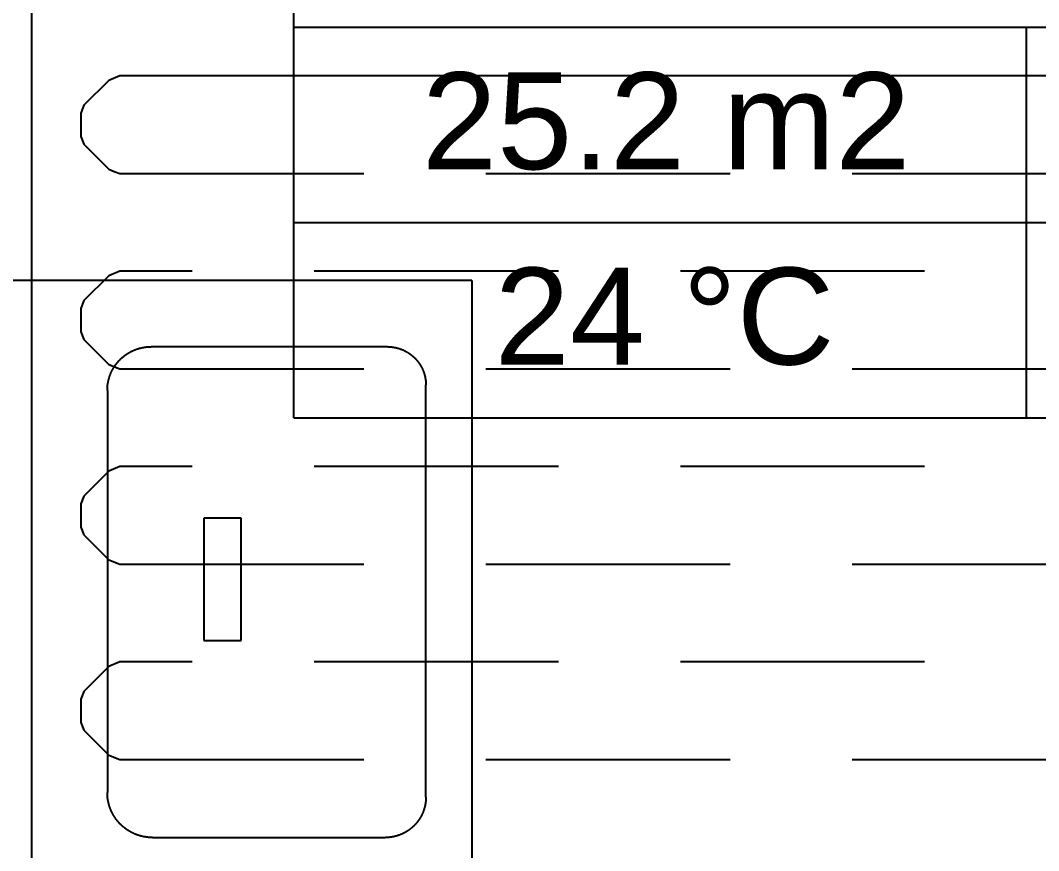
# Model space of a CAD drawing. Header units: millimetres. Extents: x 90740 to 167944, y -39332 to 25855.
# Drawn here: x 100056 to 101099, y 15659 to 16509 of the extents above; entities that cross this region are included whole.
import ezdxf

# ---------------------------------------------------------------- set-up
doc = ezdxf.new("R2010")
doc.units = ezdxf.units.MM
doc.linetypes.add('DASH', pattern=[75, 50, -25])
doc.layers.add('1__NP___MIESTNOSTIUK', color=7, linetype='Continuous')
doc.layers.add('PODLAHOVKA', color=7, linetype='Continuous')
doc.layers.add('XR$1$STANDARD', color=252, linetype='Continuous', lineweight=25)
doc.styles.add('ARIAL', font='arial.ttf')

# ---------------------------------------------------------------- blocks, each defined once
blk = doc.blocks.new('A$C90b3fe5d')
at = {"layer": 'XR$1$STANDARD', "linetype": 'Continuous', "lineweight": -2}
for p, q in [((1242.6, 19704), (742.2, 19704)), ((1242.6, 19704), (1242.6, 18304)), ((890.9, 19629.6), (891.1, 19629.8)), ((891.1, 19629.8), (891.4, 19629.9)), ((891.4, 19629.9), (891.6, 19630.1)), ((891.6, 19630.1), (891.8, 19630.2)), ((891.8, 19630.2), (892.1, 19630.3)), ((892.1, 19630.3), (892.3, 19630.5)), ((892.3, 19630.5), (892.5, 19630.6)), ((892.5, 19630.6), (892.8, 19630.7)), ((892.8, 19630.7), (893, 19630.8)), ((893, 19630.8), (893.2, 19631)), ((893.2, 19631), (893.5, 19631.1)), ((893.5, 19631.1), (893.7, 19631.2)), ((893.7, 19631.2), (894, 19631.3)), ((894, 19631.3), (894.2, 19631.5)), ((894.2, 19631.5), (894.5, 19631.6)), ((894.5, 19631.6), (894.7, 19631.7)), ((894.7, 19631.7), (894.9, 19631.8)), ((894.9, 19631.8), (895.2, 19631.9)), ((895.2, 19631.9), (895.4, 19632.1)), ((895.4, 19632.1), (895.7, 19632.2)), ((895.7, 19632.2), (895.9, 19632.3)), ((895.9, 19632.3), (896.2, 19632.4)), ((896.2, 19632.4), (896.4, 19632.5)), ((896.4, 19632.5), (896.7, 19632.6)), ((896.7, 19632.6), (896.9, 19632.7)), ((896.9, 19632.7), (897.2, 19632.8)), ((897.2, 19632.8), (897.4, 19632.9)), ((897.4, 19632.9), (897.7, 19633)), ((897.7, 19633), (897.9, 19633.1)), ((897.9, 19633.1), (898.2, 19633.2)), ((898.2, 19633.2), (898.4, 19633.3)), ((898.4, 19633.3), (898.7, 19633.4)), ((898.7, 19633.4), (899, 19633.5)), ((899, 19633.5), (899.2, 19633.6)), ((899.2, 19633.6), (899.5, 19633.7)), ((899.5, 19633.7), (899.7, 19633.8)), ((899.7, 19633.8), (900, 19633.9)), ((900, 19633.9), (900.3, 19633.9)), ((900.3, 19633.9), (900.5, 19634)), ((900.5, 19634), (900.8, 19634.1)), ((900.8, 19634.1), (901, 19634.2)), ((901, 19634.2), (901.3, 19634.3)), ((901.3, 19634.3), (901.6, 19634.3)), ((901.6, 19634.3), (901.8, 19634.4)), ((901.8, 19634.4), (902.1, 19634.5)), ((902.1, 19634.5), (902.4, 19634.6)), ((902.4, 19634.6), (902.6, 19634.6)), ((902.6, 19634.6), (902.9, 19634.7)), ((902.9, 19634.7), (903.2, 19634.8)), ((903.2, 19634.8), (903.4, 19634.8)), ((903.4, 19634.8), (903.7, 19634.9)), ((903.7, 19634.9), (904, 19635)), ((904, 19635), (904.3, 19635)), ((904.3, 19635), (904.5, 19635.1)), ((904.5, 19635.1), (904.8, 19635.1)), ((904.8, 19635.1), (905.1, 19635.2)), ((905.1, 19635.2), (905.3, 19635.3)), ((905.3, 19635.3), (905.6, 19635.3)), ((905.6, 19635.3), (905.9, 19635.4)), ((905.9, 19635.4), (906.2, 19635.4)), ((906.2, 19635.4), (906.4, 19635.5)), ((906.4, 19635.5), (906.7, 19635.5)), ((906.7, 19635.5), (907, 19635.6)), ((907, 19635.6), (907.3, 19635.6)), ((907.3, 19635.6), (907.5, 19635.6)), ((907.5, 19635.6), (907.8, 19635.7)), ((907.8, 19635.7), (908.1, 19635.7)), ((908.1, 19635.7), (908.4, 19635.8)), ((908.4, 19635.8), (908.7, 19635.8)), ((908.7, 19635.8), (908.9, 19635.8)), ((908.9, 19635.8), (909.2, 19635.9)), ((909.2, 19635.9), (909.5, 19635.9)), ((909.5, 19635.9), (909.8, 19635.9)), ((909.8, 19635.9), (910.1, 19635.9)), ((910.1, 19635.9), (910.4, 19636)), ((910.4, 19636), (910.6, 19636)), ((910.6, 19636), (910.9, 19636)), ((910.9, 19636), (911.2, 19636)), ((911.2, 19636), (911.5, 19636)), ((911.5, 19636), (911.8, 19636.1)), ((911.8, 19636.1), (912.1, 19636.1)), ((912.1, 19636.1), (912.4, 19636.1)), ((912.4, 19636.1), (912.6, 19636.1)), ((912.6, 19636.1), (912.9, 19636.1)), ((912.9, 19636.1), (913.2, 19636.1)), ((913.2, 19636.1), (913.5, 19636.1)), ((913.5, 19636.1), (913.8, 19636.1)), ((913.8, 19636.1), (914.1, 19636.1)), ((1156.4, 19636.1), (914.1, 19636.1)), ((1156.4, 19636.1), (1156.6, 19636.1)), ((1156.6, 19636.1), (1156.9, 19636.1)), ((1156.9, 19636.1), (1157.1, 19636.1)), ((1157.1, 19636.1), (1157.4, 19636.1)), ((1157.4, 19636.1), (1157.6, 19636.1)), ((1157.6, 19636.1), (1157.9, 19636.1)), ((1157.9, 19636.1), (1158.1, 19636.1)), ((1158.1, 19636.1), (1158.4, 19636.1)), ((1158.4, 19636.1), (1158.6, 19636)), ((1158.6, 19636), (1158.9, 19636)), ((1158.9, 19636), (1159.1, 19636)), ((1159.1, 19636), (1159.4, 19636)), ((1159.4, 19636), (1159.6, 19636)), ((1159.6, 19636), (1159.9, 19636)), ((1159.9, 19636), (1160.1, 19635.9)), ((1160.1, 19635.9), (1160.4, 19635.9)), ((1160.4, 19635.9), (1160.6, 19635.9)), ((1160.6, 19635.9), (1160.9, 19635.9)), ((1160.9, 19635.9), (1161.1, 19635.8)), ((1161.1, 19635.8), (1161.3, 19635.8)), ((1161.3, 19635.8), (1161.6, 19635.8)), ((1161.6, 19635.8), (1161.8, 19635.7)), ((1161.8, 19635.7), (1162.1, 19635.7)), ((1162.1, 19635.7), (1162.3, 19635.7)), ((1162.3, 19635.7), (1162.6, 19635.6)), ((1162.6, 19635.6), (1162.8, 19635.6)), ((1162.8, 19635.6), (1163, 19635.5)), ((1163, 19635.5), (1163.3, 19635.5)), ((1163.3, 19635.5), (1163.5, 19635.5)), ((1163.5, 19635.5), (1163.8, 19635.4)), ((1163.8, 19635.4), (1164, 19635.4)), ((1164, 19635.4), (1164.3, 19635.3)), ((1164.3, 19635.3), (1164.5, 19635.3)), ((1164.5, 19635.3), (1164.7, 19635.2)), ((1164.7, 19635.2), (1165, 19635.2)), ((1165, 19635.2), (1165.2, 19635.1)), ((1165.2, 19635.1), (1165.4, 19635.1)), ((1165.4, 19635.1), (1165.7, 19635)), ((1165.7, 19635), (1165.9, 19634.9)), ((1165.9, 19634.9), (1166.1, 19634.9)), ((1166.1, 19634.9), (1166.4, 19634.8)), ((1166.4, 19634.8), (1166.6, 19634.8)), ((1166.6, 19634.8), (1166.8, 19634.7)), ((1166.8, 19634.7), (1167.1, 19634.6)), ((1167.1, 19634.6), (1167.3, 19634.6)), ((1167.3, 19634.6), (1167.5, 19634.5)), ((1167.5, 19634.5), (1167.8, 19634.4)), ((1167.8, 19634.4), (1168, 19634.4)), ((1168, 19634.4), (1168.2, 19634.3)), ((1168.2, 19634.3), (1168.5, 19634.2)), ((1168.5, 19634.2), (1168.7, 19634.1)), ((1168.7, 19634.1), (1168.9, 19634.1)), ((1168.9, 19634.1), (1169.1, 19634)), ((1169.1, 19634), (1169.4, 19633.9)), ((1169.4, 19633.9), (1169.6, 19633.8)), ((1169.6, 19633.8), (1169.8, 19633.7)), ((1169.8, 19633.7), (1170, 19633.7)), ((1170, 19633.7), (1170.3, 19633.6)), ((1170.3, 19633.6), (1170.5, 19633.5)), ((1170.5, 19633.5), (1170.7, 19633.4)), ((1170.7, 19633.4), (1170.9, 19633.3)), ((1170.9, 19633.3), (1171.2, 19633.2)), ((1171.2, 19633.2), (1171.4, 19633.1)), ((1171.4, 19633.1), (1171.6, 19633)), ((1171.6, 19633), (1171.8, 19632.9)), ((1171.8, 19632.9), (1172, 19632.8)), ((1172, 19632.8), (1172.3, 19632.8)), ((1172.3, 19632.8), (1172.5, 19632.7)), ((1172.5, 19632.7), (1172.7, 19632.6)), ((1172.7, 19632.6), (1172.9, 19632.5)), ((1172.9, 19632.5), (1173.1, 19632.4)), ((1173.1, 19632.4), (1173.3, 19632.3)), ((1173.3, 19632.3), (1173.5, 19632.1)), ((1173.5, 19632.1), (1173.8, 19632)), ((1173.8, 19632), (1174, 19631.9)), ((1174, 19631.9), (1174.2, 19631.8)), ((1174.2, 19631.8), (1174.4, 19631.7)), ((1174.4, 19631.7), (1174.6, 19631.6)), ((1174.6, 19631.6), (1174.8, 19631.5)), ((1174.8, 19631.5), (1175, 19631.4)), ((1175, 19631.4), (1175.2, 19631.3)), ((1175.2, 19631.3), (1175.4, 19631.2)), ((1175.4, 19631.2), (1175.6, 19631)), ((1175.6, 19631), (1175.9, 19630.9)), ((1175.9, 19630.9), (1176.1, 19630.8)), ((1176.1, 19630.8), (1176.3, 19630.7)), ((1176.3, 19630.7), (1176.5, 19630.6)), ((1176.5, 19630.6), (1176.7, 19630.4)), ((1176.7, 19630.4), (1176.9, 19630.3)), ((1176.9, 19630.3), (1177.1, 19630.2)), ((1177.1, 19630.2), (1177.3, 19630.1)), ((1177.3, 19630.1), (1177.5, 19629.9)), ((1177.5, 19629.9), (1177.7, 19629.8)), ((1177.7, 19629.8), (1177.9, 19629.7)), ((879.1, 19619.2), (879.2, 19619.4)), ((879.2, 19619.4), (879.4, 19619.6)), ((879.4, 19619.6), (879.6, 19619.8)), ((879.6, 19619.8), (879.7, 19620)), ((879.7, 19620), (879.9, 19620.3)), ((879.9, 19620.3), (880.1, 19620.5)), ((880.1, 19620.5), (880.3, 19620.7)), ((880.3, 19620.7), (880.4, 19620.9)), ((880.4, 19620.9), (880.6, 19621.1)), ((880.6, 19621.1), (880.8, 19621.3)), ((880.8, 19621.3), (881, 19621.5)), ((881, 19621.5), (881.2, 19621.7)), ((881.2, 19621.7), (881.3, 19621.9)), ((881.3, 19621.9), (881.5, 19622.1)), ((881.5, 19622.1), (881.7, 19622.3)), ((881.7, 19622.3), (881.9, 19622.4)), ((881.9, 19622.4), (882.1, 19622.6)), ((882.1, 19622.6), (882.3, 19622.8)), ((882.3, 19622.8), (882.5, 19623)), ((882.5, 19623), (882.7, 19623.2)), ((882.7, 19623.2), (882.8, 19623.4)), ((882.8, 19623.4), (883, 19623.6)), ((883, 19623.6), (883.2, 19623.8)), ((883.2, 19623.8), (883.4, 19624)), ((883.4, 19624), (883.6, 19624.1)), ((883.6, 19624.1), (883.8, 19624.3)), ((883.8, 19624.3), (884, 19624.5)), ((884, 19624.5), (884.2, 19624.7)), ((884.2, 19624.7), (884.4, 19624.9)), ((884.4, 19624.9), (884.6, 19625)), ((884.6, 19625), (884.8, 19625.2)), ((884.8, 19625.2), (885, 19625.4)), ((885, 19625.4), (885.2, 19625.6)), ((885.2, 19625.6), (885.4, 19625.7)), ((885.4, 19625.7), (885.6, 19625.9)), ((885.6, 19625.9), (885.8, 19626.1)), ((885.8, 19626.1), (886.1, 19626.2)), ((886.1, 19626.2), (886.3, 19626.4)), ((886.3, 19626.4), (886.5, 19626.6)), ((886.5, 19626.6), (886.7, 19626.7)), ((886.7, 19626.7), (886.9, 19626.9)), ((886.9, 19626.9), (887.1, 19627.1)), ((887.1, 19627.1), (887.3, 19627.2)), ((887.3, 19627.2), (887.5, 19627.4)), ((887.5, 19627.4), (887.8, 19627.6)), ((887.8, 19627.6), (888, 19627.7)), ((888, 19627.7), (888.2, 19627.9)), ((888.2, 19627.9), (888.4, 19628)), ((888.4, 19628), (888.6, 19628.2)), ((888.6, 19628.2), (888.9, 19628.3)), ((888.9, 19628.3), (889.1, 19628.5)), ((889.1, 19628.5), (889.3, 19628.6)), ((889.3, 19628.6), (889.5, 19628.8)), ((889.5, 19628.8), (889.8, 19628.9)), ((889.8, 19628.9), (890, 19629.1)), ((890, 19629.1), (890.2, 19629.2)), ((890.2, 19629.2), (890.4, 19629.4)), ((890.4, 19629.4), (890.7, 19629.5)), ((890.7, 19629.5), (890.9, 19629.6)), ((1177.9, 19629.7), (1178.1, 19629.6)), ((1178.1, 19629.6), (1178.3, 19629.4)), ((1178.3, 19629.4), (1178.4, 19629.3)), ((1178.4, 19629.3), (1178.6, 19629.2)), ((1178.6, 19629.2), (1178.8, 19629)), ((1178.8, 19629), (1179, 19628.9)), ((1179, 19628.9), (1179.2, 19628.8)), ((1179.2, 19628.8), (1179.4, 19628.6)), ((1179.4, 19628.6), (1179.6, 19628.5)), ((1179.6, 19628.5), (1179.8, 19628.3)), ((1179.8, 19628.3), (1180, 19628.2)), ((1180, 19628.2), (1180.2, 19628.1)), ((1180.2, 19628.1), (1180.4, 19627.9)), ((1180.4, 19627.9), (1180.5, 19627.8)), ((1180.5, 19627.8), (1180.7, 19627.6)), ((1180.7, 19627.6), (1180.9, 19627.5)), ((1180.9, 19627.5), (1181.1, 19627.3)), ((1181.1, 19627.3), (1181.3, 19627.2)), ((1181.3, 19627.2), (1181.4, 19627)), ((1181.4, 19627), (1181.6, 19626.9)), ((1181.6, 19626.9), (1181.8, 19626.7)), ((1181.8, 19626.7), (1182, 19626.6)), ((1182, 19626.6), (1182.2, 19626.4)), ((1182.2, 19626.4), (1182.3, 19626.3)), ((1182.3, 19626.3), (1182.5, 19626.1)), ((1182.5, 19626.1), (1182.7, 19625.9)), ((1182.7, 19625.9), (1182.9, 19625.8)), ((1182.9, 19625.8), (1183, 19625.6)), ((1183, 19625.6), (1183.2, 19625.5)), ((1183.2, 19625.5), (1183.4, 19625.3)), ((1183.4, 19625.3), (1183.5, 19625.1)), ((1183.5, 19625.1), (1183.7, 19625)), ((1183.7, 19625), (1183.9, 19624.8)), ((1183.9, 19624.8), (1184, 19624.6)), ((1184, 19624.6), (1184.2, 19624.5)), ((1184.2, 19624.5), (1184.4, 19624.3)), ((1184.4, 19624.3), (1184.5, 19624.1)), ((1184.5, 19624.1), (1184.7, 19624)), ((1184.7, 19624), (1184.9, 19623.8)), ((1184.9, 19623.8), (1185, 19623.6)), ((1185, 19623.6), (1185.2, 19623.5)), ((1185.2, 19623.5), (1185.3, 19623.3)), ((1185.3, 19623.3), (1185.5, 19623.1)), ((1185.5, 19623.1), (1185.7, 19622.9)), ((1185.7, 19622.9), (1185.8, 19622.8)), ((1185.8, 19622.8), (1186, 19622.6)), ((1186, 19622.6), (1186.1, 19622.4)), ((1186.1, 19622.4), (1186.3, 19622.2)), ((1186.3, 19622.2), (1186.4, 19622)), ((1186.4, 19622), (1186.6, 19621.9)), ((1186.6, 19621.9), (1186.7, 19621.7)), ((1186.7, 19621.7), (1186.9, 19621.5)), ((1186.9, 19621.5), (1187, 19621.3)), ((1187, 19621.3), (1187.2, 19621.1)), ((1187.2, 19621.1), (1187.3, 19620.9)), ((1187.3, 19620.9), (1187.5, 19620.8)), ((1187.5, 19620.8), (1187.6, 19620.6)), ((1187.6, 19620.6), (1187.7, 19620.4)), ((1187.7, 19620.4), (1187.9, 19620.2)), ((1187.9, 19620.2), (1188, 19620)), ((1188, 19620), (1188.2, 19619.8)), ((1188.2, 19619.8), (1188.3, 19619.6)), ((1188.3, 19619.6), (1188.4, 19619.4)), ((1188.4, 19619.4), (1188.6, 19619.2)), ((872.9, 19608.8), (873, 19609.1)), ((873, 19609.1), (873.1, 19609.3)), ((873.1, 19609.3), (873.2, 19609.6)), ((873.2, 19609.6), (873.3, 19609.8)), ((873.3, 19609.8), (873.4, 19610.1)), ((873.4, 19610.1), (873.5, 19610.3)), ((873.5, 19610.3), (873.7, 19610.5)), ((873.7, 19610.5), (873.8, 19610.8)), ((873.8, 19610.8), (873.9, 19611)), ((873.9, 19611), (874, 19611.3)), ((874, 19611.3), (874.1, 19611.5)), ((874.1, 19611.5), (874.3, 19611.8)), ((874.3, 19611.8), (874.4, 19612)), ((874.4, 19612), (874.5, 19612.2)), ((874.5, 19612.2), (874.6, 19612.5)), ((874.6, 19612.5), (874.8, 19612.7)), ((874.8, 19612.7), (874.9, 19613)), ((874.9, 19613), (875, 19613.2)), ((875, 19613.2), (875.2, 19613.4)), ((875.2, 19613.4), (875.3, 19613.7)), ((875.3, 19613.7), (875.4, 19613.9)), ((875.4, 19613.9), (875.6, 19614.1)), ((875.6, 19614.1), (875.7, 19614.4)), ((875.7, 19614.4), (875.8, 19614.6)), ((875.8, 19614.6), (876, 19614.8)), ((876, 19614.8), (876.1, 19615)), ((876.1, 19615), (876.3, 19615.3)), ((876.3, 19615.3), (876.4, 19615.5)), ((876.4, 19615.5), (876.6, 19615.7)), ((876.6, 19615.7), (876.7, 19616)), ((876.7, 19616), (876.9, 19616.2)), ((876.9, 19616.2), (877, 19616.4)), ((877, 19616.4), (877.2, 19616.6)), ((877.2, 19616.6), (877.3, 19616.8)), ((877.3, 19616.8), (877.5, 19617.1)), ((877.5, 19617.1), (877.6, 19617.3)), ((877.6, 19617.3), (877.8, 19617.5)), ((877.8, 19617.5), (877.9, 19617.7)), ((877.9, 19617.7), (878.1, 19617.9)), ((878.1, 19617.9), (878.2, 19618.2)), ((878.2, 19618.2), (878.4, 19618.4)), ((878.4, 19618.4), (878.6, 19618.6)), ((878.6, 19618.6), (878.7, 19618.8)), ((878.7, 19618.8), (878.9, 19619)), ((878.9, 19619), (879.1, 19619.2)), ((1188.6, 19619.2), (1188.7, 19619)), ((1188.7, 19619), (1188.8, 19618.8)), ((1188.8, 19618.8), (1189, 19618.7)), ((1189, 19618.7), (1189.1, 19618.5)), ((1189.1, 19618.5), (1189.2, 19618.3)), ((1189.2, 19618.3), (1189.3, 19618.1)), ((1189.3, 19618.1), (1189.5, 19617.9)), ((1189.5, 19617.9), (1189.6, 19617.7)), ((1189.6, 19617.7), (1189.7, 19617.5)), ((1189.7, 19617.5), (1189.8, 19617.3)), ((1189.8, 19617.3), (1190, 19617.1)), ((1190, 19617.1), (1190.1, 19616.9)), ((1190.1, 19616.9), (1190.2, 19616.7)), ((1190.2, 19616.7), (1190.3, 19616.4)), ((1190.3, 19616.4), (1190.4, 19616.2)), ((1190.4, 19616.2), (1190.6, 19616)), ((1190.6, 19616), (1190.7, 19615.8)), ((1190.7, 19615.8), (1190.8, 19615.6)), ((1190.8, 19615.6), (1190.9, 19615.4)), ((1190.9, 19615.4), (1191, 19615.2)), ((1191, 19615.2), (1191.1, 19615)), ((1191.1, 19615), (1191.2, 19614.8)), ((1191.2, 19614.8), (1191.3, 19614.6)), ((1191.3, 19614.6), (1191.4, 19614.4)), ((1191.4, 19614.4), (1191.6, 19614.1)), ((1191.6, 19614.1), (1191.7, 19613.9)), ((1191.7, 19613.9), (1191.8, 19613.7)), ((1191.8, 19613.7), (1191.9, 19613.5)), ((1191.9, 19613.5), (1192, 19613.3)), ((1192, 19613.3), (1192.1, 19613.1)), ((1192.1, 19613.1), (1192.2, 19612.9)), ((1192.2, 19612.9), (1192.3, 19612.6)), ((1192.3, 19612.6), (1192.3, 19612.4)), ((1192.3, 19612.4), (1192.4, 19612.2)), ((1192.4, 19612.2), (1192.5, 19612)), ((1192.5, 19612), (1192.6, 19611.8)), ((1192.6, 19611.8), (1192.7, 19611.5)), ((1192.7, 19611.5), (1192.8, 19611.3)), ((1192.8, 19611.3), (1192.9, 19611.1)), ((1192.9, 19611.1), (1193, 19610.9)), ((1193, 19610.9), (1193.1, 19610.6)), ((1193.1, 19610.6), (1193.1, 19610.4)), ((1193.1, 19610.4), (1193.2, 19610.2)), ((1193.2, 19610.2), (1193.3, 19610)), ((1193.3, 19610), (1193.4, 19609.7)), ((1193.4, 19609.7), (1193.5, 19609.5)), ((1193.5, 19609.5), (1193.5, 19609.3)), ((1193.5, 19609.3), (1193.6, 19609.1)), ((1193.6, 19609.1), (1193.7, 19608.8)), ((869.9, 19598.5), (870, 19598.8)), ((869.9, 19598.2), (869.9, 19598.5)), ((870, 19599), (870.1, 19599.3)), ((870, 19598.8), (870, 19599)), ((870.1, 19599.6), (870.2, 19599.9)), ((870.1, 19599.3), (870.1, 19599.6)), ((870.2, 19600.1), (870.3, 19600.4)), ((870.2, 19599.9), (870.2, 19600.1)), ((870.3, 19600.7), (870.4, 19601)), ((870.3, 19600.4), (870.3, 19600.7)), ((870.4, 19601.2), (870.5, 19601.5)), ((870.4, 19601), (870.4, 19601.2)), ((870.5, 19601.5), (870.6, 19601.8)), ((870.6, 19602), (870.7, 19602.3)), ((870.6, 19601.8), (870.6, 19602)), ((870.7, 19602.3), (870.8, 19602.6)), ((870.8, 19602.8), (870.9, 19603.1)), ((870.8, 19602.6), (870.8, 19602.8)), ((870.9, 19603.1), (871, 19603.4)), ((871, 19603.4), (871.1, 19603.6)), ((871.1, 19603.9), (871.2, 19604.2)), ((871.1, 19603.6), (871.1, 19603.9)), ((871.2, 19604.2), (871.3, 19604.4)), ((871.3, 19604.4), (871.4, 19604.7)), ((871.4, 19604.7), (871.5, 19605)), ((871.5, 19605.2), (871.6, 19605.5)), ((871.5, 19605), (871.5, 19605.2)), ((871.6, 19605.5), (871.7, 19605.7)), ((871.7, 19605.7), (871.8, 19606)), ((871.8, 19606), (871.9, 19606.3)), ((871.9, 19606.3), (872, 19606.5)), ((872, 19606.5), (872.1, 19606.8)), ((872.1, 19606.8), (872.2, 19607)), ((872.2, 19607), (872.3, 19607.3)), ((872.3, 19607.3), (872.4, 19607.5)), ((872.4, 19607.5), (872.5, 19607.8)), ((872.5, 19607.8), (872.6, 19608.1)), ((872.6, 19608.1), (872.7, 19608.3)), ((872.7, 19608.3), (872.8, 19608.6)), ((872.8, 19608.6), (872.9, 19608.8)), ((1193.7, 19608.8), (1193.8, 19608.6)), ((1193.8, 19608.6), (1193.8, 19608.4)), ((1193.8, 19608.4), (1193.9, 19608.1)), ((1193.9, 19608.1), (1194, 19607.9)), ((1194, 19607.9), (1194, 19607.7)), ((1194, 19607.7), (1194.1, 19607.4)), ((1194.1, 19607.4), (1194.2, 19607.2)), ((1194.2, 19607.2), (1194.2, 19607)), ((1194.2, 19607), (1194.3, 19606.7)), ((1194.3, 19606.7), (1194.3, 19606.5)), ((1194.3, 19606.5), (1194.4, 19606.3)), ((1194.4, 19606.3), (1194.5, 19606)), ((1194.5, 19606), (1194.5, 19605.8)), ((1194.5, 19605.8), (1194.6, 19605.6)), ((1194.6, 19605.6), (1194.6, 19605.3)), ((1194.6, 19605.3), (1194.7, 19605.1)), ((1194.7, 19605.1), (1194.7, 19604.8)), ((1194.7, 19604.8), (1194.8, 19604.6)), ((1194.8, 19604.6), (1194.8, 19604.4)), ((1194.8, 19604.4), (1194.9, 19604.1)), ((1194.9, 19604.1), (1194.9, 19603.9)), ((1194.9, 19603.9), (1194.9, 19603.6)), ((1194.9, 19603.6), (1195, 19603.4)), ((1195, 19603.4), (1195, 19603.2)), ((1195, 19603.2), (1195.1, 19602.9)), ((1195.1, 19602.9), (1195.1, 19602.7)), ((1195.1, 19602.7), (1195.1, 19602.4)), ((1195.1, 19602.4), (1195.2, 19602.2)), ((1195.2, 19602.2), (1195.2, 19601.9)), ((1195.2, 19601.9), (1195.2, 19601.7)), ((1195.2, 19601.7), (1195.3, 19601.5)), ((1195.3, 19601.5), (1195.3, 19601.2)), ((1195.3, 19601.2), (1195.3, 19601)), ((1195.3, 19601), (1195.3, 19600.7)), ((1195.3, 19600.7), (1195.4, 19600.5)), ((1195.4, 19600.5), (1195.4, 19600.2)), ((1195.4, 19600.2), (1195.4, 19600)), ((1195.4, 19600), (1195.4, 19599.7)), ((1195.4, 19599.7), (1195.4, 19599.5)), ((1195.4, 19599.5), (1195.5, 19599.2)), ((1195.5, 19599.2), (1195.5, 19599)), ((1195.5, 19599), (1195.5, 19598.7)), ((1195.5, 19598.7), (1195.5, 19598.5)), ((869.4, 19594), (869.5, 19594.3)), ((869.4, 19593.7), (869.4, 19594)), ((869.4, 19593.4), (869.4, 19593.7)), ((869.4, 19593.1), (869.4, 19593.4)), ((869.4, 19592.8), (869.4, 19593.1)), ((869.4, 19592.6), (869.4, 19592.8)), ((869.4, 19592.3), (869.4, 19592.6)), ((869.4, 19592), (869.4, 19592.3)), ((869.4, 19591.7), (869.4, 19592)), ((869.4, 19591.4), (869.4, 19591.7)), ((869.4, 19591.4), (869.4, 19179.8)), ((869.5, 19595.4), (869.6, 19595.7)), ((869.5, 19595.1), (869.5, 19595.4)), ((869.5, 19594.8), (869.5, 19595.1)), ((869.5, 19594.6), (869.5, 19594.8)), ((869.5, 19594.3), (869.5, 19594.6)), ((869.6, 19596.3), (869.7, 19596.5)), ((869.6, 19596), (869.6, 19596.3)), ((869.6, 19595.7), (869.6, 19596)), ((869.7, 19597.1), (869.8, 19597.4)), ((869.7, 19596.8), (869.7, 19597.1)), ((869.7, 19596.5), (869.7, 19596.8)), ((869.8, 19597.9), (869.9, 19598.2)), ((869.8, 19597.7), (869.8, 19597.9)), ((869.8, 19597.4), (869.8, 19597.7)), ((1195.5, 19598.5), (1195.5, 19598.2)), ((1195.5, 19598.2), (1195.5, 19598)), ((1195.5, 19598), (1195.5, 19597.7)), ((1195.5, 19597.7), (1195.5, 19597.5)), ((1195.5, 19597.5), (1195.5, 19597.2)), ((1195.5, 19597.2), (1195.5, 19597)), ((1195.5, 19175.1), (1195.5, 19597)), ((1006.3, 19460.5), (968.1, 19460.5)), ((968.1, 19460.5), (968.1, 19335.4)), ((1006.3, 19335.4), (1006.3, 19460.5)), ((1006.3, 19460.5), (1006.3, 19460.5)), ((968.1, 19335.4), (1006.3, 19335.4)), ((869.4, 19179.5), (869.4, 19179.8)), ((869.4, 19179.2), (869.4, 19179.5)), ((869.4, 19178.9), (869.4, 19179.2)), ((869.4, 19178.6), (869.4, 19178.9)), ((869.4, 19178.3), (869.4, 19178.6)), ((869.4, 19178), (869.4, 19178.3)), ((869.4, 19177.7), (869.4, 19178)), ((869.4, 19177.4), (869.4, 19177.7)), ((869.4, 19177.1), (869.4, 19177.4)), ((869.5, 19176.8), (869.4, 19177.1)), ((869.5, 19176.5), (869.5, 19176.8)), ((869.5, 19176.2), (869.5, 19176.5)), ((869.5, 19175.9), (869.5, 19176.2)), ((869.5, 19175.7), (869.5, 19175.9)), ((869.6, 19175.4), (869.5, 19175.7)), ((869.6, 19175.1), (869.6, 19175.4)), ((869.6, 19174.8), (869.6, 19175.1)), ((869.7, 19174.5), (869.6, 19174.8)), ((869.7, 19174.2), (869.7, 19174.5)), ((869.7, 19173.9), (869.7, 19174.2)), ((869.8, 19173.6), (869.7, 19173.9)), ((869.8, 19173.3), (869.8, 19173.6)), ((869.9, 19173), (869.8, 19173.3)), ((869.9, 19172.8), (869.9, 19173)), ((869.9, 19172.5), (869.9, 19172.8)), ((870, 19172.2), (869.9, 19172.5)), ((870, 19171.9), (870, 19172.2)), ((870.1, 19171.6), (870, 19171.9)), ((870.1, 19171.3), (870.1, 19171.6)), ((870.2, 19171.1), (870.1, 19171.3)), ((1195.4, 19171.3), (1195.3, 19171.1)), ((1195.3, 19171.1), (1195.3, 19170.8)), ((1195.5, 19172.7), (1195.4, 19172.4)), ((1195.4, 19172.4), (1195.4, 19172.1)), ((1195.4, 19172.1), (1195.4, 19171.9)), ((1195.4, 19171.9), (1195.4, 19171.6)), ((1195.4, 19171.6), (1195.4, 19171.3)), ((1195.5, 19175.1), (1195.5, 19174.8)), ((1195.5, 19174.8), (1195.5, 19174.5)), ((1195.5, 19174.5), (1195.5, 19174.3)), ((1195.5, 19174.3), (1195.5, 19174)), ((1195.5, 19174), (1195.5, 19173.7)), ((1195.5, 19173.7), (1195.5, 19173.5)), ((1195.5, 19173.5), (1195.5, 19173.2)), ((1195.5, 19173.2), (1195.5, 19172.9)), ((1195.5, 19172.9), (1195.5, 19172.7)), ((870.2, 19170.8), (870.2, 19171.1)), ((870.3, 19170.5), (870.2, 19170.8)), ((870.4, 19170.2), (870.3, 19170.5)), ((870.4, 19169.9), (870.4, 19170.2)), ((870.5, 19169.6), (870.4, 19169.9)), ((870.5, 19169.4), (870.5, 19169.6)), ((870.6, 19169.1), (870.5, 19169.4)), ((870.7, 19168.8), (870.6, 19169.1)), ((870.8, 19168.5), (870.7, 19168.8)), ((870.8, 19168.3), (870.8, 19168.5)), ((870.9, 19168), (870.8, 19168.3)), ((871, 19167.7), (870.9, 19168)), ((871, 19167.4), (871, 19167.7)), ((871.1, 19167.2), (871, 19167.4)), ((871.2, 19166.9), (871.1, 19167.2)), ((871.3, 19166.6), (871.2, 19166.9)), ((871.4, 19166.3), (871.3, 19166.6)), ((871.4, 19166.1), (871.4, 19166.3)), ((871.5, 19165.8), (871.4, 19166.1)), ((871.6, 19165.5), (871.5, 19165.8)), ((871.7, 19165.3), (871.6, 19165.5)), ((871.8, 19165), (871.7, 19165.3)), ((871.9, 19164.7), (871.8, 19165)), ((872, 19164.4), (871.9, 19164.7)), ((872.1, 19164.2), (872, 19164.4)), ((872.2, 19163.9), (872.1, 19164.2)), ((872.3, 19163.7), (872.2, 19163.9)), ((872.4, 19163.4), (872.3, 19163.7)), ((872.5, 19163.1), (872.4, 19163.4)), ((872.6, 19162.9), (872.5, 19163.1)), ((872.7, 19162.6), (872.6, 19162.9)), ((872.8, 19162.3), (872.7, 19162.6)), ((872.9, 19162.1), (872.8, 19162.3)), ((873, 19161.8), (872.9, 19162.1)), ((873.1, 19161.6), (873, 19161.8)), ((873.2, 19161.3), (873.1, 19161.6)), ((873.3, 19161), (873.2, 19161.3)), ((873.4, 19160.8), (873.3, 19161)), ((873.6, 19160.5), (873.4, 19160.8)), ((1193, 19160.8), (1192.9, 19160.6)), ((1193.1, 19161.1), (1193, 19160.8)), ((1193.2, 19161.3), (1193.1, 19161.1)), ((1193.3, 19161.5), (1193.2, 19161.3)), ((1193.4, 19162), (1193.3, 19161.8)), ((1193.3, 19161.8), (1193.3, 19161.5)), ((1193.5, 19162.3), (1193.4, 19162)), ((1193.6, 19162.5), (1193.5, 19162.3)), ((1193.7, 19162.7), (1193.6, 19162.5)), ((1193.8, 19163.2), (1193.7, 19163)), ((1193.7, 19163), (1193.7, 19162.7)), ((1193.9, 19163.5), (1193.8, 19163.2)), ((1194, 19164), (1193.9, 19163.7)), ((1193.9, 19163.7), (1193.9, 19163.5)), ((1194.1, 19164.2), (1194, 19164)), ((1194.2, 19164.7), (1194.1, 19164.5)), ((1194.1, 19164.5), (1194.1, 19164.2)), ((1194.3, 19165), (1194.2, 19164.7)), ((1194.4, 19165.5), (1194.3, 19165.2)), ((1194.3, 19165.2), (1194.3, 19165)), ((1194.5, 19165.7), (1194.4, 19165.5)), ((1194.6, 19166.2), (1194.5, 19166)), ((1194.5, 19166), (1194.5, 19165.7)), ((1194.7, 19166.7), (1194.6, 19166.5)), ((1194.6, 19166.5), (1194.6, 19166.2)), ((1194.8, 19167.2), (1194.7, 19167)), ((1194.7, 19167), (1194.7, 19166.7)), ((1194.9, 19167.7), (1194.8, 19167.5)), ((1194.8, 19167.5), (1194.8, 19167.2)), ((1195, 19168.2), (1194.9, 19168)), ((1194.9, 19168), (1194.9, 19167.7)), ((1195.1, 19169), (1195, 19168.8)), ((1195, 19168.8), (1195, 19168.5)), ((1195, 19168.5), (1195, 19168.2)), ((1195.2, 19169.5), (1195.1, 19169.3)), ((1195.1, 19169.3), (1195.1, 19169)), ((1195.3, 19170.6), (1195.2, 19170.3)), ((1195.2, 19170.3), (1195.2, 19170)), ((1195.2, 19170), (1195.2, 19169.8)), ((1195.2, 19169.8), (1195.2, 19169.5)), ((1195.3, 19170.8), (1195.3, 19170.6)), ((873.7, 19160.3), (873.6, 19160.5)), ((873.8, 19160), (873.7, 19160.3)), ((873.9, 19159.8), (873.8, 19160)), ((874, 19159.5), (873.9, 19159.8)), ((874.2, 19159.3), (874, 19159.5)), ((874.3, 19159), (874.2, 19159.3)), ((874.4, 19158.8), (874.3, 19159)), ((874.5, 19158.5), (874.4, 19158.8)), ((874.7, 19158.3), (874.5, 19158.5)), ((874.8, 19158), (874.7, 19158.3)), ((874.9, 19157.8), (874.8, 19158)), ((875.1, 19157.5), (874.9, 19157.8)), ((875.2, 19157.3), (875.1, 19157.5)), ((875.3, 19157.1), (875.2, 19157.3)), ((875.5, 19156.8), (875.3, 19157.1)), ((875.6, 19156.6), (875.5, 19156.8)), ((875.8, 19156.3), (875.6, 19156.6)), ((875.9, 19156.1), (875.8, 19156.3)), ((876.1, 19155.8), (875.9, 19156.1)), ((876.2, 19155.6), (876.1, 19155.8)), ((876.3, 19155.4), (876.2, 19155.6)), ((876.5, 19155.1), (876.3, 19155.4)), ((876.6, 19154.9), (876.5, 19155.1)), ((876.8, 19154.7), (876.6, 19154.9)), ((876.9, 19154.4), (876.8, 19154.7)), ((877.1, 19154.2), (876.9, 19154.4)), ((877.3, 19154), (877.1, 19154.2)), ((877.4, 19153.7), (877.3, 19154)), ((877.6, 19153.5), (877.4, 19153.7)), ((877.7, 19153.3), (877.6, 19153.5)), ((877.9, 19153.1), (877.7, 19153.3)), ((878, 19152.8), (877.9, 19153.1)), ((878.2, 19152.6), (878, 19152.8)), ((878.4, 19152.4), (878.2, 19152.6)), ((878.5, 19152.2), (878.4, 19152.4)), ((878.7, 19151.9), (878.5, 19152.2)), ((878.9, 19151.7), (878.7, 19151.9)), ((879, 19151.5), (878.9, 19151.7)), ((879.2, 19151.3), (879, 19151.5)), ((879.4, 19151.1), (879.2, 19151.3)), ((879.6, 19150.9), (879.4, 19151.1)), ((879.7, 19150.6), (879.6, 19150.9)), ((879.9, 19150.4), (879.7, 19150.6)), ((880.1, 19150.2), (879.9, 19150.4)), ((1187.3, 19150.3), (1187.1, 19150.1)), ((1187.4, 19150.5), (1187.3, 19150.3)), ((1187.6, 19150.7), (1187.4, 19150.5)), ((1187.7, 19150.9), (1187.6, 19150.7)), ((1187.9, 19151.1), (1187.7, 19150.9)), ((1188, 19151.3), (1187.9, 19151.1)), ((1188.2, 19151.5), (1188, 19151.3)), ((1188.3, 19151.7), (1188.2, 19151.5)), ((1188.4, 19151.9), (1188.3, 19151.7)), ((1188.6, 19152.1), (1188.4, 19151.9)), ((1188.7, 19152.3), (1188.6, 19152.1)), ((1188.9, 19152.5), (1188.7, 19152.3)), ((1189, 19152.7), (1188.9, 19152.5)), ((1189.1, 19152.9), (1189, 19152.7)), ((1189.3, 19153.1), (1189.1, 19152.9)), ((1189.4, 19153.4), (1189.3, 19153.1)), ((1189.5, 19153.6), (1189.4, 19153.4)), ((1189.6, 19153.8), (1189.5, 19153.6)), ((1189.8, 19154), (1189.6, 19153.8)), ((1189.9, 19154.2), (1189.8, 19154)), ((1190, 19154.4), (1189.9, 19154.2)), ((1190.2, 19154.7), (1190, 19154.4)), ((1190.3, 19154.9), (1190.2, 19154.7)), ((1190.4, 19155.1), (1190.3, 19154.9)), ((1190.5, 19155.3), (1190.4, 19155.1)), ((1190.6, 19155.5), (1190.5, 19155.3)), ((1190.8, 19155.8), (1190.6, 19155.5)), ((1190.9, 19156), (1190.8, 19155.8)), ((1191, 19156.2), (1190.9, 19156)), ((1191.1, 19156.4), (1191, 19156.2)), ((1191.2, 19156.6), (1191.1, 19156.4)), ((1191.3, 19156.9), (1191.2, 19156.6)), ((1191.4, 19157.1), (1191.3, 19156.9)), ((1191.5, 19157.3), (1191.4, 19157.1)), ((1191.6, 19157.6), (1191.5, 19157.3)), ((1191.8, 19157.8), (1191.6, 19157.6)), ((1191.9, 19158), (1191.8, 19157.8)), ((1192, 19158.2), (1191.9, 19158)), ((1192.1, 19158.5), (1192, 19158.2)), ((1192.2, 19158.7), (1192.1, 19158.5)), ((1192.3, 19158.9), (1192.2, 19158.7)), ((1192.4, 19159.2), (1192.3, 19158.9)), ((1192.5, 19159.4), (1192.4, 19159.2)), ((1192.6, 19159.6), (1192.5, 19159.4)), ((1192.7, 19160.1), (1192.6, 19159.9)), ((1192.6, 19159.9), (1192.6, 19159.6)), ((1192.8, 19160.3), (1192.7, 19160.1)), ((1192.9, 19160.6), (1192.8, 19160.3)), ((880.3, 19150), (880.1, 19150.2)), ((880.4, 19149.8), (880.3, 19150)), ((880.6, 19149.6), (880.4, 19149.8)), ((880.8, 19149.4), (880.6, 19149.6)), ((881, 19149.2), (880.8, 19149.4)), ((881.2, 19149), (881, 19149.2)), ((881.4, 19148.7), (881.2, 19149)), ((881.5, 19148.5), (881.4, 19148.7)), ((881.7, 19148.3), (881.5, 19148.5)), ((881.9, 19148.1), (881.7, 19148.3)), ((882.1, 19147.9), (881.9, 19148.1)), ((882.3, 19147.7), (882.1, 19147.9)), ((882.5, 19147.5), (882.3, 19147.7)), ((882.7, 19147.3), (882.5, 19147.5)), ((882.9, 19147.1), (882.7, 19147.3)), ((883.1, 19146.9), (882.9, 19147.1)), ((883.3, 19146.8), (883.1, 19146.9)), ((883.5, 19146.6), (883.3, 19146.8)), ((883.7, 19146.4), (883.5, 19146.6)), ((883.9, 19146.2), (883.7, 19146.4)), ((884.1, 19146), (883.9, 19146.2)), ((884.3, 19145.8), (884.1, 19146)), ((884.5, 19145.6), (884.3, 19145.8)), ((884.7, 19145.4), (884.5, 19145.6)), ((884.9, 19145.2), (884.7, 19145.4)), ((885.1, 19145.1), (884.9, 19145.2)), ((885.3, 19144.9), (885.1, 19145.1)), ((885.5, 19144.7), (885.3, 19144.9)), ((885.7, 19144.5), (885.5, 19144.7)), ((886, 19144.3), (885.7, 19144.5)), ((886.2, 19144.2), (886, 19144.3)), ((886.4, 19144), (886.2, 19144.2)), ((886.6, 19143.8), (886.4, 19144)), ((886.8, 19143.6), (886.6, 19143.8)), ((887, 19143.5), (886.8, 19143.6)), ((887.3, 19143.3), (887, 19143.5)), ((887.5, 19143.1), (887.3, 19143.3)), ((887.7, 19143), (887.5, 19143.1)), ((887.9, 19142.8), (887.7, 19143)), ((888.1, 19142.6), (887.9, 19142.8)), ((888.4, 19142.5), (888.1, 19142.6)), ((888.6, 19142.3), (888.4, 19142.5)), ((888.8, 19142.1), (888.6, 19142.3)), ((889, 19142), (888.8, 19142.1)), ((889.3, 19141.8), (889, 19142)), ((889.5, 19141.7), (889.3, 19141.8)), ((889.7, 19141.5), (889.5, 19141.7)), ((890, 19141.3), (889.7, 19141.5)), ((890.2, 19141.2), (890, 19141.3)), ((890.4, 19141), (890.2, 19141.2)), ((890.7, 19140.9), (890.4, 19141)), ((890.9, 19140.7), (890.7, 19140.9)), ((891.1, 19140.6), (890.9, 19140.7)), ((891.4, 19140.4), (891.1, 19140.6)), ((891.6, 19140.3), (891.4, 19140.4)), ((891.8, 19140.2), (891.6, 19140.3)), ((892.1, 19140), (891.8, 19140.2)), ((892.3, 19139.9), (892.1, 19140)), ((892.6, 19139.7), (892.3, 19139.9)), ((1176, 19139.9), (1175.8, 19139.7)), ((1176.2, 19140), (1176, 19139.9)), ((1176.4, 19140.1), (1176.2, 19140)), ((1176.6, 19140.3), (1176.4, 19140.1)), ((1176.8, 19140.4), (1176.6, 19140.3)), ((1177, 19140.6), (1176.8, 19140.4)), ((1177.2, 19140.7), (1177, 19140.6)), ((1177.5, 19140.8), (1177.2, 19140.7)), ((1177.7, 19141), (1177.5, 19140.8)), ((1177.9, 19141.1), (1177.7, 19141)), ((1178.1, 19141.3), (1177.9, 19141.1)), ((1178.3, 19141.4), (1178.1, 19141.3)), ((1178.5, 19141.6), (1178.3, 19141.4)), ((1178.7, 19141.7), (1178.5, 19141.6)), ((1178.9, 19141.9), (1178.7, 19141.7)), ((1179.1, 19142), (1178.9, 19141.9)), ((1179.3, 19142.2), (1179.1, 19142)), ((1179.5, 19142.3), (1179.3, 19142.2)), ((1179.7, 19142.5), (1179.5, 19142.3)), ((1179.9, 19142.6), (1179.7, 19142.5)), ((1180.1, 19142.8), (1179.9, 19142.6)), ((1180.2, 19142.9), (1180.1, 19142.8)), ((1180.4, 19143.1), (1180.2, 19142.9)), ((1180.6, 19143.2), (1180.4, 19143.1)), ((1180.8, 19143.4), (1180.6, 19143.2)), ((1181, 19143.6), (1180.8, 19143.4)), ((1181.2, 19143.7), (1181, 19143.6)), ((1181.4, 19143.9), (1181.2, 19143.7)), ((1181.6, 19144.1), (1181.4, 19143.9)), ((1181.8, 19144.2), (1181.6, 19144.1)), ((1181.9, 19144.4), (1181.8, 19144.2)), ((1182.1, 19144.6), (1181.9, 19144.4)), ((1182.3, 19144.7), (1182.1, 19144.6)), ((1182.5, 19144.9), (1182.3, 19144.7)), ((1182.7, 19145.1), (1182.5, 19144.9)), ((1182.8, 19145.2), (1182.7, 19145.1)), ((1183, 19145.4), (1182.8, 19145.2)), ((1183.2, 19145.6), (1183, 19145.4)), ((1183.4, 19145.8), (1183.2, 19145.6)), ((1183.6, 19145.9), (1183.4, 19145.8)), ((1183.7, 19146.1), (1183.6, 19145.9)), ((1183.9, 19146.3), (1183.7, 19146.1)), ((1184.1, 19146.5), (1183.9, 19146.3)), ((1184.2, 19146.7), (1184.1, 19146.5)), ((1184.4, 19146.8), (1184.2, 19146.7)), ((1184.6, 19147), (1184.4, 19146.8)), ((1184.8, 19147.2), (1184.6, 19147)), ((1184.9, 19147.4), (1184.8, 19147.2)), ((1185.1, 19147.6), (1184.9, 19147.4)), ((1185.2, 19147.8), (1185.1, 19147.6)), ((1185.4, 19147.9), (1185.2, 19147.8)), ((1185.6, 19148.1), (1185.4, 19147.9)), ((1185.7, 19148.3), (1185.6, 19148.1)), ((1185.9, 19148.5), (1185.7, 19148.3)), ((1186.1, 19148.7), (1185.9, 19148.5)), ((1186.2, 19148.9), (1186.1, 19148.7)), ((1186.4, 19149.1), (1186.2, 19148.9)), ((1186.5, 19149.3), (1186.4, 19149.1)), ((1186.7, 19149.5), (1186.5, 19149.3)), ((1186.8, 19149.7), (1186.7, 19149.5)), ((1187, 19149.9), (1186.8, 19149.7)), ((1187.1, 19150.1), (1187, 19149.9)), ((892.8, 19139.6), (892.6, 19139.7)), ((893, 19139.5), (892.8, 19139.6)), ((893.3, 19139.3), (893, 19139.5)), ((893.5, 19139.2), (893.3, 19139.3)), ((893.8, 19139.1), (893.5, 19139.2)), ((894, 19138.9), (893.8, 19139.1)), ((894.3, 19138.8), (894, 19138.9)), ((894.5, 19138.7), (894.3, 19138.8)), ((894.8, 19138.5), (894.5, 19138.7)), ((895, 19138.4), (894.8, 19138.5)), ((895.3, 19138.3), (895, 19138.4)), ((895.5, 19138.2), (895.3, 19138.3)), ((895.8, 19138.1), (895.5, 19138.2)), ((896, 19137.9), (895.8, 19138.1)), ((896.3, 19137.8), (896, 19137.9)), ((896.5, 19137.7), (896.3, 19137.8)), ((896.8, 19137.6), (896.5, 19137.7)), ((897.1, 19137.5), (896.8, 19137.6)), ((897.3, 19137.4), (897.1, 19137.5)), ((897.6, 19137.2), (897.3, 19137.4)), ((897.8, 19137.1), (897.6, 19137.2)), ((898.1, 19137), (897.8, 19137.1)), ((898.3, 19136.9), (898.1, 19137)), ((898.6, 19136.8), (898.3, 19136.9)), ((898.9, 19136.7), (898.6, 19136.8)), ((899.1, 19136.6), (898.9, 19136.7)), ((899.4, 19136.5), (899.1, 19136.6)), ((899.7, 19136.4), (899.4, 19136.5)), ((899.9, 19136.3), (899.7, 19136.4)), ((900.2, 19136.2), (899.9, 19136.3)), ((900.5, 19136.1), (900.2, 19136.2)), ((900.7, 19136), (900.5, 19136.1)), ((901, 19136), (900.7, 19136)), ((901.3, 19135.9), (901, 19136)), ((901.5, 19135.8), (901.3, 19135.9)), ((901.8, 19135.7), (901.5, 19135.8)), ((902.1, 19135.6), (901.8, 19135.7)), ((902.4, 19135.5), (902.1, 19135.6)), ((902.6, 19135.4), (902.4, 19135.5)), ((902.9, 19135.4), (902.6, 19135.4)), ((903.2, 19135.3), (902.9, 19135.4)), ((903.4, 19135.2), (903.2, 19135.3)), ((903.7, 19135.1), (903.4, 19135.2)), ((904, 19135.1), (903.7, 19135.1)), ((904.3, 19135), (904, 19135.1)), ((904.6, 19134.9), (904.3, 19135)), ((904.8, 19134.9), (904.6, 19134.9)), ((905.1, 19134.8), (904.8, 19134.9)), ((905.4, 19134.7), (905.1, 19134.8)), ((905.7, 19134.7), (905.4, 19134.7)), ((906, 19134.6), (905.7, 19134.7)), ((906.2, 19134.6), (906, 19134.6)), ((906.5, 19134.5), (906.2, 19134.6)), ((906.8, 19134.4), (906.5, 19134.5)), ((907.1, 19134.4), (906.8, 19134.4)), ((907.4, 19134.3), (907.1, 19134.4)), ((907.7, 19134.3), (907.4, 19134.3)), ((907.9, 19134.2), (907.7, 19134.3)), ((908.2, 19134.2), (907.9, 19134.2)), ((908.5, 19134.2), (908.2, 19134.2)), ((908.8, 19134.1), (908.5, 19134.2)), ((909.1, 19134.1), (908.8, 19134.1)), ((909.4, 19134), (909.1, 19134.1)), ((909.7, 19134), (909.4, 19134)), ((909.9, 19134), (909.7, 19134)), ((910.2, 19133.9), (909.9, 19134)), ((910.5, 19133.9), (910.2, 19133.9)), ((910.8, 19133.9), (910.5, 19133.9)), ((911.1, 19133.8), (910.8, 19133.9)), ((911.4, 19133.8), (911.1, 19133.8)), ((911.7, 19133.8), (911.4, 19133.8)), ((912, 19133.8), (911.7, 19133.8)), ((912.3, 19133.7), (912, 19133.8)), ((912.6, 19133.7), (912.3, 19133.7)), ((912.9, 19133.7), (912.6, 19133.7)), ((913.2, 19133.7), (912.9, 19133.7)), ((913.5, 19133.7), (913.2, 19133.7)), ((913.8, 19133.7), (913.5, 19133.7)), ((914.1, 19133.6), (913.8, 19133.7)), ((914.3, 19133.6), (914.1, 19133.6)), ((914.6, 19133.6), (914.3, 19133.6)), ((914.9, 19133.6), (914.6, 19133.6)), ((915.2, 19133.6), (914.9, 19133.6)), ((915.5, 19133.6), (915.2, 19133.6)), ((915.5, 19133.6), (1154.1, 19133.6)), ((1154.3, 19133.6), (1154.1, 19133.6)), ((1154.6, 19133.6), (1154.3, 19133.6)), ((1154.9, 19133.6), (1154.6, 19133.6)), ((1155.1, 19133.6), (1154.9, 19133.6)), ((1155.4, 19133.6), (1155.1, 19133.6)), ((1155.7, 19133.6), (1155.4, 19133.6)), ((1155.9, 19133.7), (1155.7, 19133.6)), ((1156.2, 19133.7), (1155.9, 19133.7)), ((1156.5, 19133.7), (1156.2, 19133.7)), ((1156.7, 19133.7), (1156.5, 19133.7)), ((1157, 19133.7), (1156.7, 19133.7)), ((1157.3, 19133.7), (1157, 19133.7)), ((1157.5, 19133.8), (1157.3, 19133.7)), ((1157.8, 19133.8), (1157.5, 19133.8)), ((1158.1, 19133.8), (1157.8, 19133.8)), ((1158.3, 19133.8), (1158.1, 19133.8)), ((1158.6, 19133.9), (1158.3, 19133.8)), ((1158.8, 19133.9), (1158.6, 19133.9)), ((1159.1, 19133.9), (1158.8, 19133.9)), ((1159.4, 19134), (1159.1, 19133.9)), ((1159.6, 19134), (1159.4, 19134)), ((1159.9, 19134), (1159.6, 19134)), ((1160.1, 19134.1), (1159.9, 19134)), ((1160.4, 19134.1), (1160.1, 19134.1)), ((1160.6, 19134.1), (1160.4, 19134.1)), ((1160.9, 19134.2), (1160.6, 19134.1)), ((1161.2, 19134.2), (1160.9, 19134.2)), ((1161.4, 19134.3), (1161.2, 19134.2)), ((1161.7, 19134.3), (1161.4, 19134.3)), ((1161.9, 19134.4), (1161.7, 19134.3)), ((1162.2, 19134.4), (1161.9, 19134.4)), ((1162.4, 19134.5), (1162.2, 19134.4)), ((1162.7, 19134.5), (1162.4, 19134.5)), ((1162.9, 19134.6), (1162.7, 19134.5)), ((1163.2, 19134.6), (1162.9, 19134.6)), ((1163.4, 19134.7), (1163.2, 19134.6)), ((1163.7, 19134.7), (1163.4, 19134.7)), ((1163.9, 19134.8), (1163.7, 19134.7)), ((1164.2, 19134.9), (1163.9, 19134.8)), ((1164.4, 19134.9), (1164.2, 19134.9)), ((1164.7, 19135), (1164.4, 19134.9)), ((1164.9, 19135.1), (1164.7, 19135)), ((1165.2, 19135.1), (1164.9, 19135.1)), ((1165.4, 19135.2), (1165.2, 19135.1)), ((1165.7, 19135.3), (1165.4, 19135.2)), ((1165.9, 19135.3), (1165.7, 19135.3)), ((1166.2, 19135.4), (1165.9, 19135.3)), ((1166.4, 19135.5), (1166.2, 19135.4)), ((1166.6, 19135.6), (1166.4, 19135.5)), ((1166.9, 19135.6), (1166.6, 19135.6)), ((1167.1, 19135.7), (1166.9, 19135.6)), ((1167.4, 19135.8), (1167.1, 19135.7)), ((1167.6, 19135.9), (1167.4, 19135.8)), ((1167.8, 19136), (1167.6, 19135.9)), ((1168.1, 19136), (1167.8, 19136)), ((1168.3, 19136.1), (1168.1, 19136)), ((1168.6, 19136.2), (1168.3, 19136.1)), ((1168.8, 19136.3), (1168.6, 19136.2)), ((1169, 19136.4), (1168.8, 19136.3)), ((1169.3, 19136.5), (1169, 19136.4)), ((1169.5, 19136.6), (1169.3, 19136.5)), ((1169.7, 19136.7), (1169.5, 19136.6)), ((1170, 19136.8), (1169.7, 19136.7)), ((1170.2, 19136.9), (1170, 19136.8)), ((1170.4, 19137), (1170.2, 19136.9)), ((1170.7, 19137.1), (1170.4, 19137)), ((1170.9, 19137.2), (1170.7, 19137.1)), ((1171.1, 19137.3), (1170.9, 19137.2)), ((1171.4, 19137.4), (1171.1, 19137.3)), ((1171.6, 19137.5), (1171.4, 19137.4)), ((1171.8, 19137.6), (1171.6, 19137.5)), ((1172, 19137.7), (1171.8, 19137.6)), ((1172.3, 19137.8), (1172, 19137.7)), ((1172.5, 19137.9), (1172.3, 19137.8)), ((1172.7, 19138), (1172.5, 19137.9)), ((1172.9, 19138.2), (1172.7, 19138)), ((1173.2, 19138.3), (1172.9, 19138.2)), ((1173.4, 19138.4), (1173.2, 19138.3)), ((1173.6, 19138.5), (1173.4, 19138.4)), ((1173.8, 19138.6), (1173.6, 19138.5)), ((1174, 19138.7), (1173.8, 19138.6)), ((1174.3, 19138.9), (1174, 19138.7)), ((1174.5, 19139), (1174.3, 19138.9)), ((1174.7, 19139.1), (1174.5, 19139)), ((1174.9, 19139.2), (1174.7, 19139.1)), ((1175.1, 19139.4), (1174.9, 19139.2)), ((1175.4, 19139.5), (1175.1, 19139.4)), ((1175.6, 19139.6), (1175.4, 19139.5)), ((1175.8, 19139.7), (1175.6, 19139.6))]:
    blk.add_line(p, q, dxfattribs=at)

msp = doc.modelspace()

# ---------------------------------------------------------------- linework, layer by layer
at = {"layer": '1__NP___MIESTNOSTIUK', "color": 18}
for p, q in [((100336, 16502.4), (100336, 16702.4)), ((100336, 16302.4), (100336, 16502.4)), ((100336, 16502.4), (101836, 16502.4)), ((100336, 16502.4), (101836, 16502.4)), ((101086, 16302.4), (101086, 16502.4)), ((100336, 16102.4), (100336, 16302.4)), ((100336, 16302.4), (101836, 16302.4)), ((100336, 16302.4), (101836, 16302.4)), ((101086, 16102.4), (101086, 16302.4)), ((100336, 16102.4), (101836, 16102.4)), ((100336, 16102.4), (101836, 16102.4))]:
    msp.add_line(p, q, dxfattribs=at)
at = {"layer": 'PODLAHOVKA', "color": 12, "ltscale": 5}
for points in [[(102600.5, 14852.4), (100115.7, 14852.4), (100102.4, 14857.9), (100073.4, 14886.9), (100067.9, 14900.2), (100067.9, 17704.6), (100073.4, 17717.9), (100102.4, 17746.9), (100115.7, 17752.4), (103611.9, 17752.4)], [(102106.8, 16452.4), (100157.7, 16452.4), (100146.6, 16447.8), (100121.1, 16422.3), (100117.9, 16414.4), (100117.9, 16390.3), (100121.1, 16382.5), (100146.6, 16357), (100152.2, 16354.7)]]:
    msp.add_lwpolyline(points, dxfattribs=at)
at = {"layer": 'PODLAHOVKA', "color": 172, "linetype": 'DASH', "ltscale": 5}
for points in [[(100152.2, 16354.7), (100157.7, 16352.4), (102106.8, 16352.4)], [(102106.8, 16252.4), (100157.7, 16252.4), (100146.6, 16247.8), (100121.1, 16222.3), (100117.9, 16214.4), (100117.9, 16190.3), (100121.1, 16182.5), (100146.6, 16157), (100157.7, 16152.4), (102106.8, 16152.4)], [(102106.8, 16052.4), (100157.7, 16052.4), (100146.6, 16047.8), (100121.1, 16022.3), (100117.9, 16014.4), (100117.9, 15990.3), (100121.1, 15982.5), (100146.6, 15957), (100157.7, 15952.4), (102106.8, 15952.4)], [(102106.8, 15852.4), (100157.7, 15852.4), (100146.6, 15847.8), (100121.1, 15822.3), (100117.9, 15814.4), (100117.9, 15790.3), (100121.1, 15782.5), (100146.6, 15757), (100157.7, 15752.4), (102106.8, 15752.4)]]:
    msp.add_lwpolyline(points, dxfattribs=at)

# ---------------------------------------------------------------- block references
at = {"linetype": 'Continuous'}
msp.add_blockref('A$C90b3fe5d', (99275.7, -3461), dxfattribs=at)

# ---------------------------------------------------------------- texts
at = {"layer": '1__NP___MIESTNOSTIUK', "color": 18, "style": 'ARIAL'}
for s, p in [('25.2 m2', (100467, 16356.9)), ('24 °C', (100541.5, 16156.9))]:
    msp.add_text(s, height=99.15, dxfattribs=at).set_placement(p)

doc.saveas('drawing.dxf')
